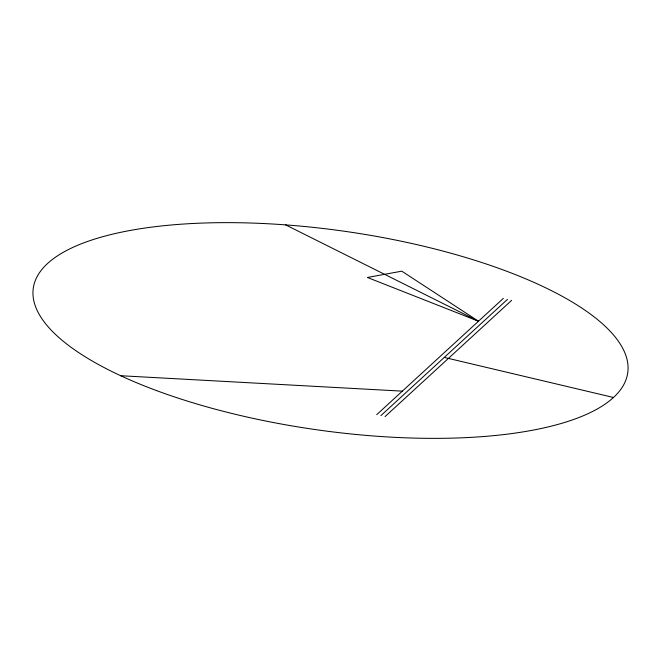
<?xml version="1.0" encoding="UTF-8"?>
<svg xmlns="http://www.w3.org/2000/svg" width="661" height="661" viewBox="0 0 661 661"><rect width="100%" height="100%" fill="white"/><g stroke="black" fill="none" stroke-linecap="round" stroke-linejoin="round"><path stroke-width="0.99" d="M376.737 414.654L503.343 298.384M380.885 415.637L507.491 299.359M385.033 416.612L511.639 300.342M120.69 375.729L402.334 391.147M444.266 357.427L613.474 397.484M478.473 321.221L367.4 277.471L401.789 271.175L478.473 321.221L285.635 224.88M156.657 390.634A300.234 100.224 8.1 0 0 626.578 377.985A300.234 100.224 8.1 0 0 208.265 222.889A300.234 100.224 8.1 0 0 156.657 390.634"/></g></svg>
